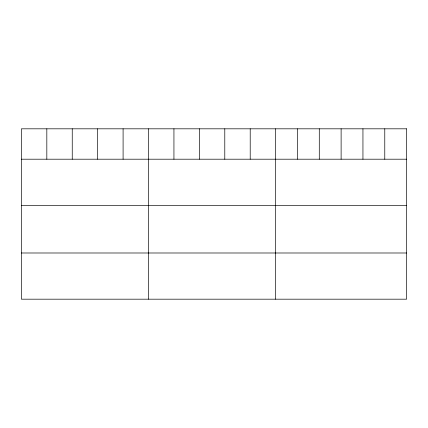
<?xml version="1.0" encoding="UTF-8"?>
<svg xmlns="http://www.w3.org/2000/svg" width="428" height="428" viewBox="0 0 428 428"><rect width="100%" height="100%" fill="white"/><g stroke="black" fill="none" stroke-linecap="round" stroke-linejoin="round"><path stroke-width="0.64" d="M21.4 159.2L406.6 159.2M21.4 205.397L406.6 205.397M21.4 252.991L406.6 252.991M384.772 128.817L384.772 159.2M362.944 128.817L362.944 159.2M341.116 128.817L341.116 159.2M319.288 128.817L319.288 159.2M297.46 128.817L297.46 159.2M275.632 128.817L275.632 299.183M250.209 128.817L250.209 159.2M224.786 128.817L224.786 159.2M199.362 128.817L199.362 159.2M173.939 128.817L173.939 159.2M148.516 128.817L148.516 299.183M123.093 128.817L123.093 159.2M97.67 128.817L97.67 159.2M72.246 128.817L72.246 159.2M46.823 128.817L46.823 159.2M406.6 128.817L21.4 128.817L21.4 299.183L406.6 299.183L406.6 128.817"/></g></svg>
